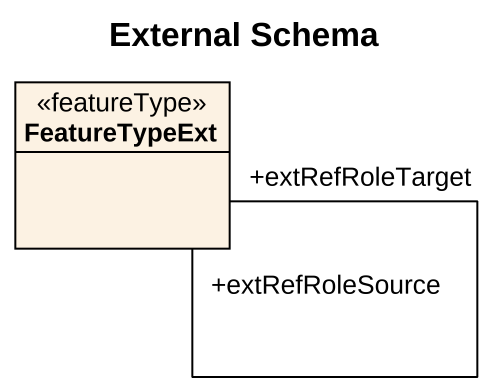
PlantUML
@startuml
title External Schema
hide circle
hide empty members
class FeatureTypeExt <<featureType>>
FeatureTypeExt "+extRefRoleSource" -- "+extRefRoleTarget" FeatureTypeExt
@enduml
